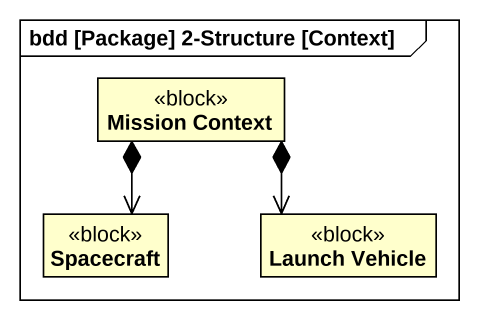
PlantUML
@startuml
mainframe bdd [Package] 2-Structure [Context]
hide circle
hide empty members
class "Mission Context" as Mission_Context <<block>>
class Spacecraft <<block>>
class "Launch Vehicle" as Launch_Vehicle <<block>>
Mission_Context *--> Spacecraft
Mission_Context *--> Launch_Vehicle
@enduml
